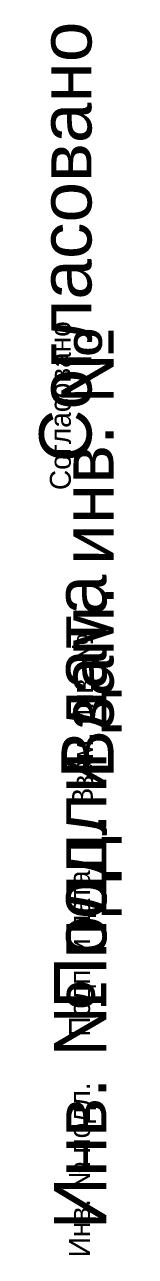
# Model space of a CAD drawing. Header units: millimetres. Extents: x -249154 to 415037, y -45458 to 354837.
# Drawn here: x -249154 to -248041, y -45458 to -28966 of the extents above; entities that cross this region are included whole.
import ezdxf

# ---------------------------------------------------------------- set-up
doc = ezdxf.new("R2010")
doc.units = ezdxf.units.MM
doc.layers.add('PDF _Текст', color=7, linetype='Continuous')
doc.styles.get("Standard").update_dxf_attribs({"font": 'arial.ttf'})

msp = doc.modelspace()

# ---------------------------------------------------------------- texts
at = {"char_height": 700, "attachment_point": 4, "rotation": 90}
for s, insert in [('Согласовано', (-248788.6614674648, -34825.98369834592)), ('Взам. инв. №', (-248492.5274237387, -39060.91429881213)), ('Подп. и дата', (-248492.5274237387, -42144.79407402754)), ('Инв. № подл.', (-248492.5274237387, -45097.60717285398))]:
    msp.add_mtext(s, dxfattribs=dict(at, insert=insert))
at = {"layer": 'PDF _Текст', "char_height": 280.1024453500727, "attachment_point": 4, "rotation": 90, "style": ''}
for s, insert in [('Согласовано', (-248858.9822942547, -35198.33717590003)), ('Взам. инв. №', (-248562.8482505286, -39433.26777636624)), ('Подп. и дата', (-248562.8482505286, -42517.14755158164)), ('Инв. № подл.', (-248562.8482505286, -45469.96065040809))]:
    msp.add_mtext(s, dxfattribs=dict(at, insert=insert))

doc.saveas('drawing.dxf')
